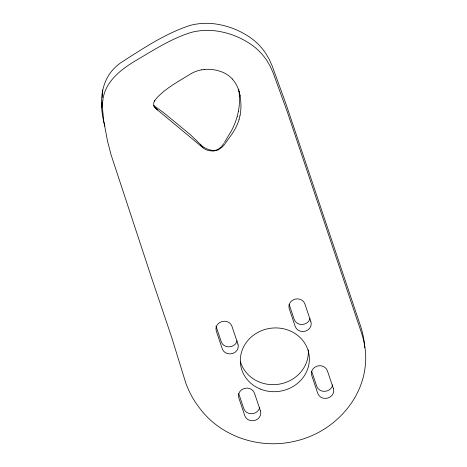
<?xml version="1.0" encoding="UTF-8"?>
<svg xmlns="http://www.w3.org/2000/svg" width="467" height="467" viewBox="0 0 467 467"><rect width="100%" height="100%" fill="white"/><g stroke="black" fill="none" stroke-linecap="round" stroke-linejoin="round"><path stroke-width="0.7" d="M101.853 107.474L102.133 101.87M102.343 97.667L102.722 89.962M238.351 111.601L237.23 116.312M239.997 115.495L238.999 119.488M201.791 69.799A32.048 29.503 -8.2 0 0 191.178 73.582C179.153 81.106 166.054 87.79 156.398 98.403A26.549 24.436 -8.2 0 0 154.583 100.989L153.771 102.67L153.684 104.923L154.355 106.622L156.212 108.875L202.888 147.683A12.907 11.879 -8.2 0 0 207.441 150.205A18.085 16.649 -8.2 0 0 213.851 150.917M224.429 142.476L231.474 130.737A83.19 76.576 -8.2 0 0 237.259 116.318M223.681 143.585L223.22 144.268A21.961 20.209 -8.2 0 1 221.183 146.825A15.043 13.847 -8.2 0 1 219.467 148.378L217.459 149.603A8.295 7.635 -8.2 0 1 212.578 150.415L212.415 150.386A20.507 18.873 -8.2 0 1 203.297 146.901A19.556 18.003 -8.2 0 1 201.738 145.71L191.283 135.547A145.902 134.303 -8.2 0 0 189.071 133.615L163.298 112.413L153.643 105.454M201.797 69.828L204.587 69.466M213.851 150.946L217.99 150.03L222.012 147.228A23.578 21.704 -8.2 0 0 224.067 144.968L232.064 133.971A62.852 57.855 -8.2 0 0 239.133 119.517M153.853 106.464L157.542 109.996M154.163 100.58L154.589 100.989M200.302 144.35L202.888 147.683M289.143 304.385L294.228 319.475A8.009 7.373 -8.2 0 0 304.227 324.133A12.878 11.85 -8.2 0 0 305.138 323.835A8.009 7.373 -8.2 0 0 310.012 318.5M311.658 371.247L316.743 386.332A8.009 7.373 -8.2 0 0 326.742 390.996A12.878 11.85 -8.2 0 0 327.653 390.692A8.009 7.373 -8.2 0 0 332.638 384.814M215.976 326.071L221.288 341.844A8.009 7.373 -8.2 0 0 231.288 346.502A12.878 11.85 -8.2 0 0 232.204 346.199A8.009 7.373 -8.2 0 0 237.073 340.863M238.725 393.617L243.803 408.701A8.009 7.373 -8.2 0 0 253.803 413.365A12.878 11.85 -8.2 0 0 254.719 413.062A8.009 7.373 -8.2 0 0 259.594 407.726M104.847 126.195C98.222 101.753 99.891 75.041 123.878 60.774C144.922 47.231 166.31 33.192 190.238 25.358A60.646 55.824 -8.2 0 1 211.247 23.478C225.905 24.745 240.19 30.122 252.046 38.837A65.52 60.307 -8.2 0 1 265.869 53.547L269.284 59.402L272.098 65.724L286.329 104.964L360.705 326.497L362.608 333.134L363.904 339.783A86.506 79.629 -8.2 0 1 364.651 347.781M238.771 89.296L238.865 89.956M238.351 111.607A71.282 65.619 -8.2 0 0 239.466 101.123A88.526 81.492 -8.2 0 0 238.981 90.954L240.114 96.126L239.011 91.281A35.089 32.299 -8.2 0 0 232.257 79.011M240.032 96.138A61.084 56.227 -8.2 0 1 240.067 115.501M232.303 78.976A28.399 26.14 -8.2 0 0 219.858 71.212A36.624 33.712 -8.2 0 0 204.581 69.425M308.278 349.882A34.587 31.838 -8.2 0 1 279.213 384.154A34.587 31.838 -8.2 0 1 240.336 361.26M102.833 100.09L102.337 106.686L103.692 120.714L107.597 141.443L111.082 154.84L151.839 278.618L171.605 337.092L185.889 383.372L188.475 389.706A102.664 94.503 -8.2 0 0 198.971 407.242C220.593 437.141 260.674 449.908 296.031 440.953C331.027 432.798 360.956 403.208 365.147 366.852A86.506 79.629 -8.2 0 0 364.914 346.823L363.624 340.174L361.715 333.537L287.345 111.998L273.107 72.764L270.294 66.442L266.885 60.587A65.52 60.307 -8.2 0 0 253.061 45.877C241.206 37.156 226.921 31.785 212.263 30.518A60.646 55.824 -8.2 0 0 191.254 32.392C172.072 38.294 154.939 49.269 137.783 59.414C122.167 68.521 105.279 80.721 102.833 100.09M310.87 321.722L304.863 303.889A8.009 7.373 -8.2 0 0 295.442 299.073A12.878 11.85 -8.2 0 0 293.953 299.534A8.009 7.373 -8.2 0 0 289.236 308.687L295.237 326.515A8.009 7.373 -8.2 0 0 305.237 331.173A12.878 11.85 -8.2 0 0 306.154 330.875A8.009 7.373 -8.2 0 0 310.87 321.722M333.385 388.579L327.379 370.751A8.009 7.373 -8.2 0 0 317.957 365.935A12.878 11.85 -8.2 0 0 316.468 366.391A8.009 7.373 -8.2 0 0 311.752 375.544L317.758 393.372A8.009 7.373 -8.2 0 0 327.758 398.036A12.878 11.85 -8.2 0 0 328.669 397.732A8.009 7.373 -8.2 0 0 333.385 388.579M237.931 344.086L231.93 326.258A8.009 7.373 -8.2 0 0 222.508 321.442A12.878 11.85 -8.2 0 0 221.019 321.897A8.009 7.373 -8.2 0 0 216.303 331.05L222.304 348.878A8.009 7.373 -8.2 0 0 232.303 353.542A12.878 11.85 -8.2 0 0 233.214 353.239A8.009 7.373 -8.2 0 0 237.931 344.086M260.452 410.948L254.445 393.121A8.009 7.373 -8.2 0 0 245.023 388.305A12.878 11.85 -8.2 0 0 243.535 388.76A8.009 7.373 -8.2 0 0 238.818 397.913L244.819 415.741A8.009 7.373 -8.2 0 0 254.819 420.399A12.878 11.85 -8.2 0 0 255.729 420.102A8.009 7.373 -8.2 0 0 260.452 410.948M260.183 389.005A34.587 31.838 -8.2 0 0 309.247 356.356A34.587 31.838 -8.2 0 0 255.093 334.086A34.587 31.838 -8.2 0 0 260.183 389.005"/></g></svg>
